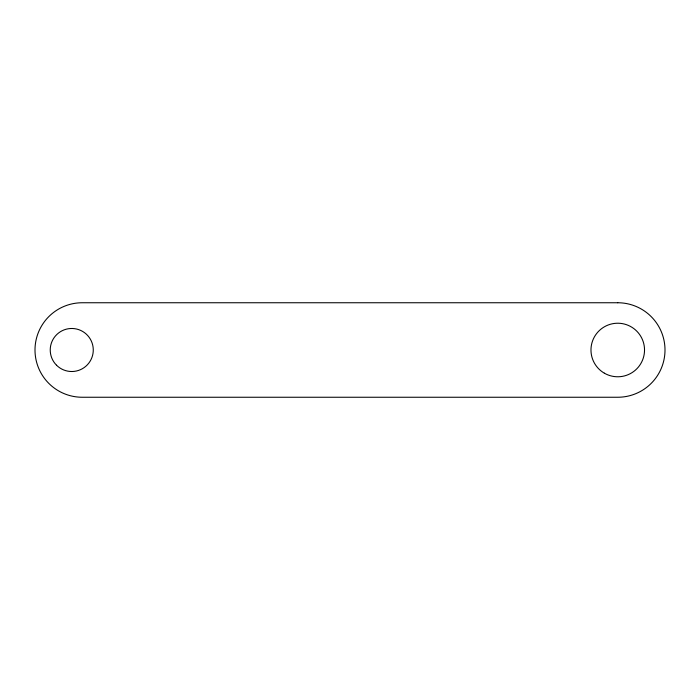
<?xml version="1.0" encoding="UTF-8"?>
<svg xmlns="http://www.w3.org/2000/svg" width="700" height="700" viewBox="0 0 700 700"><rect width="100%" height="100%" fill="white"/><g stroke="black" fill="none" stroke-linecap="round" stroke-linejoin="round"><path stroke-width="1.05" d="M617.75 302.75L82.25 302.75A47.25 47.25 0 0 0 35 350A47.25 47.25 0 0 0 82.25 397.25L617.75 397.25A47.25 47.25 0 0 0 665 350A47.25 47.25 0 0 0 617.75 302.75M604.363 373.188A26.775 26.775 0 0 0 644.525 350A26.775 26.775 0 0 0 604.363 326.812A26.775 26.775 0 0 0 604.363 373.188M56.534 365.216A21.525 21.525 0 0 0 92.54 355.574A21.525 21.525 0 0 0 66.176 329.21A21.525 21.525 0 0 0 56.534 365.216"/></g></svg>
